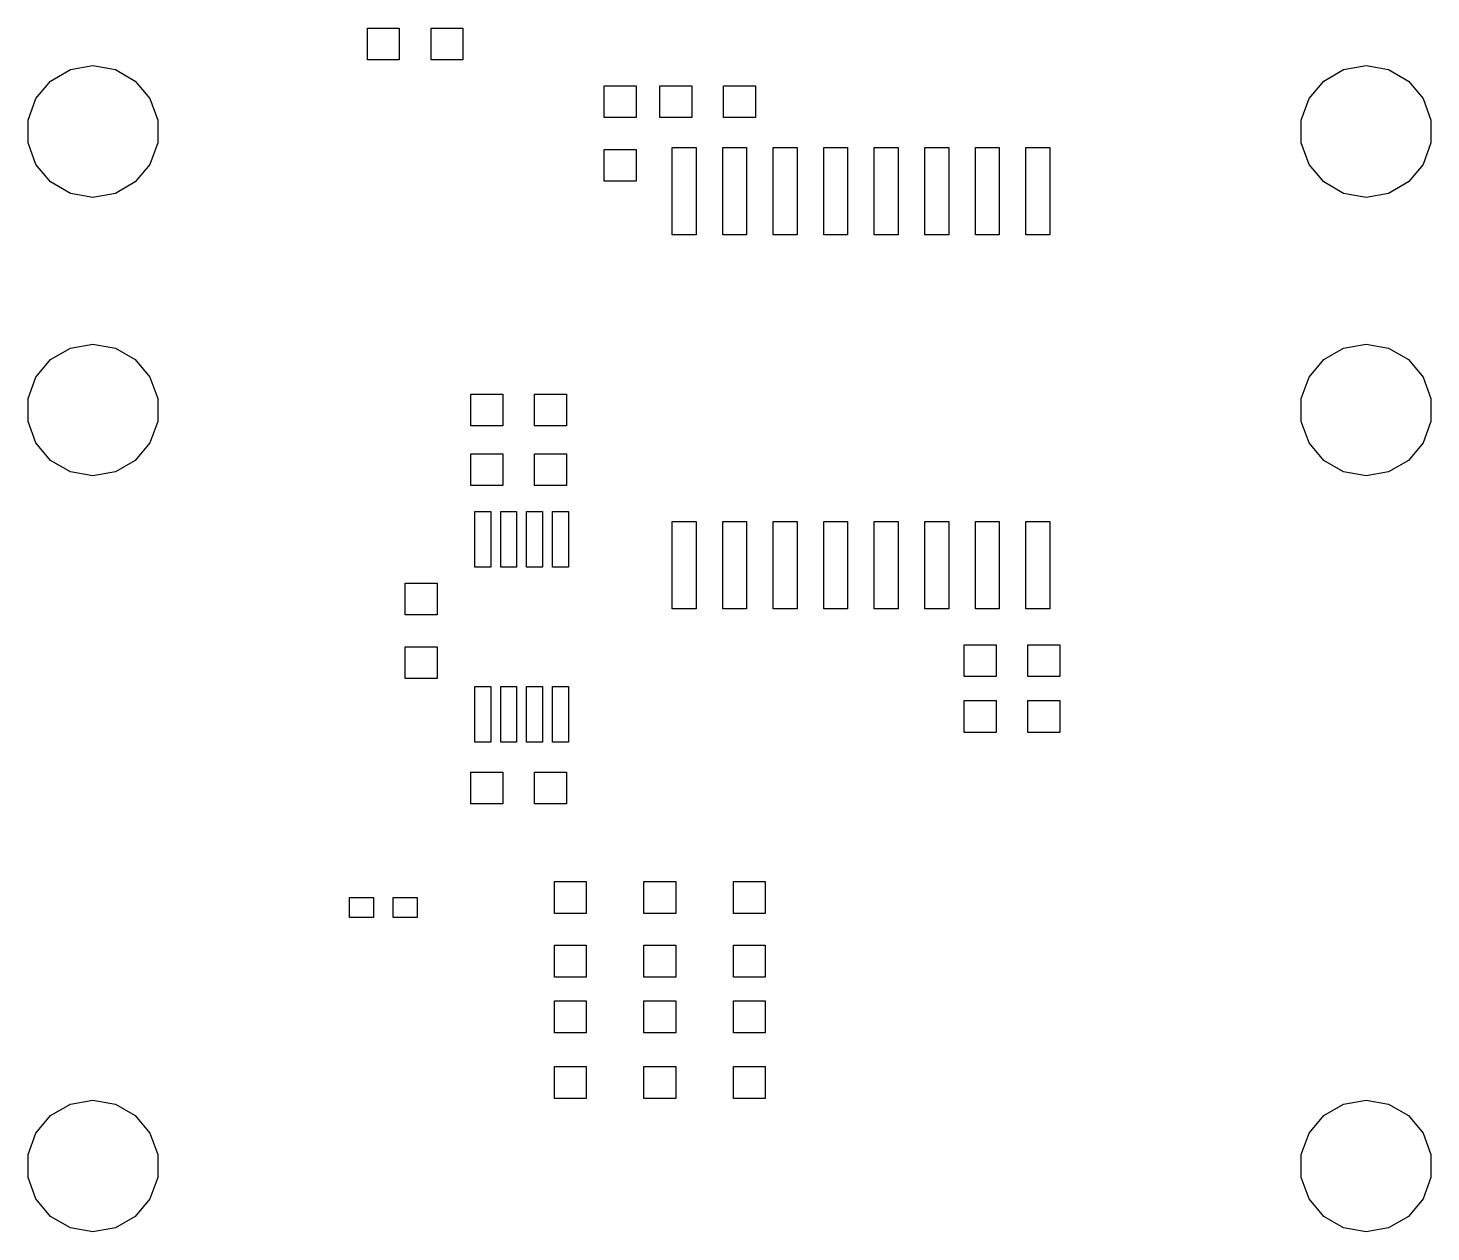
# Model space of a CAD drawing. Extents: x 152.4 to 187.6, y -123.7 to -93.4.
import ezdxf

# ---------------------------------------------------------------- set-up
doc = ezdxf.new("R2010")
doc.units = 0
doc.header["$MEASUREMENT"] = 0
doc.layers.add('BLACK', color=7, linetype='CONTINUOUS')

msp = doc.modelspace()

# ---------------------------------------------------------------- linework, layer by layer
at = {"layer": 'Black'}
for p, q in [((160.9, -94.2), (160.9, -93.4)), ((160.9, -93.4), (161.7, -93.4)), ((161.7, -93.4), (161.7, -94.2)), ((162.5, -94.2), (162.5, -93.4)), ((162.5, -93.4), (163.3, -93.4)), ((163.3, -93.4), (163.3, -94.2)), ((152.935, -94.7312), (153.434, -94.4436)), ((153.434, -94.4436), (154, -94.3437)), ((154, -94.3437), (154.566, -94.4436)), ((154.566, -94.4436), (155.065, -94.7312)), ((161.7, -94.2), (160.9, -94.2)), ((163.3, -94.2), (162.5, -94.2)), ((184.935, -94.7312), (185.434, -94.4436)), ((185.434, -94.4436), (186, -94.3437)), ((186, -94.3437), (186.566, -94.4436)), ((186.566, -94.4436), (187.065, -94.7312)), ((152.566, -95.1718), (152.935, -94.7312)), ((155.065, -94.7312), (155.434, -95.1718)), ((166.85, -95.65), (166.85, -94.85)), ((166.85, -94.85), (167.65, -94.85)), ((167.65, -94.85), (167.65, -95.65)), ((168.25, -95.65), (168.25, -94.85)), ((168.25, -94.85), (169.05, -94.85)), ((169.05, -94.85), (169.05, -95.65)), ((169.85, -95.65), (169.85, -94.85)), ((169.85, -94.85), (170.65, -94.85)), ((170.65, -94.85), (170.65, -95.65)), ((184.566, -95.1718), (184.935, -94.7312)), ((187.065, -94.7312), (187.434, -95.1718)), ((152.369, -95.7124), (152.566, -95.1718)), ((155.434, -95.1718), (155.631, -95.7124)), ((184.369, -95.7124), (184.566, -95.1718)), ((187.434, -95.1718), (187.631, -95.7124)), ((152.369, -96.2876), (152.369, -95.7124)), ((155.631, -95.7124), (155.631, -96.2876)), ((167.65, -95.65), (166.85, -95.65)), ((169.05, -95.65), (168.25, -95.65)), ((170.65, -95.65), (169.85, -95.65)), ((184.369, -96.2876), (184.369, -95.7124)), ((187.631, -95.7124), (187.631, -96.2876)), ((152.566, -96.8282), (152.369, -96.2876)), ((155.631, -96.2876), (155.434, -96.8282)), ((166.85, -97.25), (166.85, -96.45)), ((166.85, -96.45), (167.65, -96.45)), ((167.65, -96.45), (167.65, -97.25)), ((168.56, -98.6), (168.56, -96.4)), ((168.56, -96.4), (169.16, -96.4)), ((169.16, -96.4), (169.16, -98.6)), ((169.83, -98.6), (169.83, -96.4)), ((169.83, -96.4), (170.43, -96.4)), ((170.43, -96.4), (170.43, -98.6)), ((171.1, -98.6), (171.1, -96.4)), ((171.1, -96.4), (171.7, -96.4)), ((171.7, -96.4), (171.7, -98.6)), ((172.37, -98.6), (172.37, -96.4)), ((172.37, -96.4), (172.97, -96.4)), ((172.97, -96.4), (172.97, -98.6)), ((173.64, -98.6), (173.64, -96.4)), ((173.64, -96.4), (174.24, -96.4)), ((174.24, -96.4), (174.24, -98.6)), ((174.91, -98.6), (174.91, -96.4)), ((174.91, -96.4), (175.51, -96.4)), ((175.51, -96.4), (175.51, -98.6)), ((176.18, -98.6), (176.18, -96.4)), ((176.18, -96.4), (176.78, -96.4)), ((176.78, -96.4), (176.78, -98.6)), ((177.45, -98.6), (177.45, -96.4)), ((177.45, -96.4), (178.05, -96.4)), ((178.05, -96.4), (178.05, -98.6)), ((184.566, -96.8282), (184.369, -96.2876)), ((187.631, -96.2876), (187.434, -96.8282)), ((152.935, -97.2688), (152.566, -96.8282)), ((155.434, -96.8282), (155.065, -97.2688)), ((184.935, -97.2688), (184.566, -96.8282)), ((187.434, -96.8282), (187.065, -97.2688)), ((153.434, -97.5564), (152.935, -97.2688)), ((155.065, -97.2688), (154.566, -97.5564)), ((167.65, -97.25), (166.85, -97.25)), ((185.434, -97.5564), (184.935, -97.2688)), ((187.065, -97.2688), (186.566, -97.5564)), ((154, -97.6563), (153.434, -97.5564)), ((154.566, -97.5564), (154, -97.6563)), ((186, -97.6563), (185.434, -97.5564)), ((186.566, -97.5564), (186, -97.6563)), ((169.16, -98.6), (168.56, -98.6)), ((170.43, -98.6), (169.83, -98.6)), ((171.7, -98.6), (171.1, -98.6)), ((172.97, -98.6), (172.37, -98.6)), ((174.24, -98.6), (173.64, -98.6)), ((175.51, -98.6), (174.91, -98.6)), ((176.78, -98.6), (176.18, -98.6)), ((178.05, -98.6), (177.45, -98.6)), ((152.935, -101.731), (153.434, -101.444)), ((153.434, -101.444), (154, -101.344)), ((154, -101.344), (154.566, -101.444)), ((154.566, -101.444), (155.065, -101.731)), ((184.935, -101.731), (185.434, -101.444)), ((185.434, -101.444), (186, -101.344)), ((186, -101.344), (186.566, -101.444)), ((186.566, -101.444), (187.065, -101.731)), ((152.566, -102.172), (152.935, -101.731)), ((155.065, -101.731), (155.434, -102.172)), ((184.566, -102.172), (184.935, -101.731)), ((187.065, -101.731), (187.434, -102.172)), ((152.369, -102.712), (152.566, -102.172)), ((155.434, -102.172), (155.631, -102.712)), ((184.369, -102.712), (184.566, -102.172)), ((187.434, -102.172), (187.631, -102.712)), ((163.5, -103.4), (163.5, -102.6)), ((163.5, -102.6), (164.3, -102.6)), ((164.3, -102.6), (164.3, -103.4)), ((165.1, -103.4), (165.1, -102.6)), ((165.1, -102.6), (165.9, -102.6)), ((165.9, -102.6), (165.9, -103.4)), ((152.369, -103.288), (152.369, -102.712)), ((155.631, -102.712), (155.631, -103.288)), ((184.369, -103.288), (184.369, -102.712)), ((187.631, -102.712), (187.631, -103.288)), ((152.566, -103.828), (152.369, -103.288)), ((155.631, -103.288), (155.434, -103.828)), ((184.566, -103.828), (184.369, -103.288)), ((187.631, -103.288), (187.434, -103.828)), ((164.3, -103.4), (163.5, -103.4)), ((165.9, -103.4), (165.1, -103.4)), ((152.935, -104.269), (152.566, -103.828)), ((155.434, -103.828), (155.065, -104.269)), ((184.935, -104.269), (184.566, -103.828)), ((187.434, -103.828), (187.065, -104.269)), ((153.434, -104.556), (152.935, -104.269)), ((155.065, -104.269), (154.566, -104.556)), ((163.5, -104.9), (163.5, -104.1)), ((163.5, -104.1), (164.3, -104.1)), ((164.3, -104.1), (164.3, -104.9)), ((165.1, -104.9), (165.1, -104.1)), ((165.1, -104.1), (165.9, -104.1)), ((165.9, -104.1), (165.9, -104.9)), ((185.434, -104.556), (184.935, -104.269)), ((187.065, -104.269), (186.566, -104.556)), ((154, -104.656), (153.434, -104.556)), ((154.566, -104.556), (154, -104.656)), ((186, -104.656), (185.434, -104.556)), ((186.566, -104.556), (186, -104.656)), ((164.3, -104.9), (163.5, -104.9)), ((165.9, -104.9), (165.1, -104.9)), ((163.6, -106.95), (163.6, -105.55)), ((163.6, -105.55), (164, -105.55)), ((164, -105.55), (164, -106.95)), ((164.25, -106.95), (164.25, -105.55)), ((164.25, -105.55), (164.65, -105.55)), ((164.65, -105.55), (164.65, -106.95)), ((164.9, -106.95), (164.9, -105.55)), ((164.9, -105.55), (165.3, -105.55)), ((165.3, -105.55), (165.3, -106.95)), ((165.55, -106.95), (165.55, -105.55)), ((165.55, -105.55), (165.95, -105.55)), ((165.95, -105.55), (165.95, -106.95)), ((168.56, -108), (168.56, -105.8)), ((168.56, -105.8), (169.16, -105.8)), ((169.16, -105.8), (169.16, -108)), ((169.83, -108), (169.83, -105.8)), ((169.83, -105.8), (170.43, -105.8)), ((170.43, -105.8), (170.43, -108)), ((171.1, -108), (171.1, -105.8)), ((171.1, -105.8), (171.7, -105.8)), ((171.7, -105.8), (171.7, -108)), ((172.37, -108), (172.37, -105.8)), ((172.37, -105.8), (172.97, -105.8)), ((172.97, -105.8), (172.97, -108)), ((173.64, -108), (173.64, -105.8)), ((173.64, -105.8), (174.24, -105.8)), ((174.24, -105.8), (174.24, -108)), ((174.91, -108), (174.91, -105.8)), ((174.91, -105.8), (175.51, -105.8)), ((175.51, -105.8), (175.51, -108)), ((176.18, -108), (176.18, -105.8)), ((176.18, -105.8), (176.78, -105.8)), ((176.78, -105.8), (176.78, -108)), ((177.45, -108), (177.45, -105.8)), ((177.45, -105.8), (178.05, -105.8)), ((178.05, -105.8), (178.05, -108)), ((164, -106.95), (163.6, -106.95)), ((164.65, -106.95), (164.25, -106.95)), ((165.3, -106.95), (164.9, -106.95)), ((165.95, -106.95), (165.55, -106.95)), ((161.85, -108.15), (161.85, -107.35)), ((161.85, -107.35), (162.65, -107.35)), ((162.65, -107.35), (162.65, -108.15)), ((162.65, -108.15), (161.85, -108.15)), ((169.16, -108), (168.56, -108)), ((170.43, -108), (169.83, -108)), ((171.7, -108), (171.1, -108)), ((172.97, -108), (172.37, -108)), ((174.24, -108), (173.64, -108)), ((175.51, -108), (174.91, -108)), ((176.78, -108), (176.18, -108)), ((178.05, -108), (177.45, -108)), ((161.85, -109.75), (161.85, -108.95)), ((161.85, -108.95), (162.65, -108.95)), ((162.65, -108.95), (162.65, -109.75)), ((175.9, -109.7), (175.9, -108.9)), ((175.9, -108.9), (176.7, -108.9)), ((176.7, -108.9), (176.7, -109.7)), ((177.5, -109.7), (177.5, -108.9)), ((177.5, -108.9), (178.3, -108.9)), ((178.3, -108.9), (178.3, -109.7)), ((162.65, -109.75), (161.85, -109.75)), ((163.6, -111.35), (163.6, -109.95)), ((163.6, -109.95), (164, -109.95)), ((164, -109.95), (164, -111.35)), ((164.25, -111.35), (164.25, -109.95)), ((164.25, -109.95), (164.65, -109.95)), ((164.65, -109.95), (164.65, -111.35)), ((164.9, -111.35), (164.9, -109.95)), ((164.9, -109.95), (165.3, -109.95)), ((165.3, -109.95), (165.3, -111.35)), ((165.55, -111.35), (165.55, -109.95)), ((165.55, -109.95), (165.95, -109.95)), ((165.95, -109.95), (165.95, -111.35)), ((176.7, -109.7), (175.9, -109.7)), ((178.3, -109.7), (177.5, -109.7)), ((175.9, -111.1), (175.9, -110.3)), ((175.9, -110.3), (176.7, -110.3)), ((176.7, -110.3), (176.7, -111.1)), ((177.5, -111.1), (177.5, -110.3)), ((177.5, -110.3), (178.3, -110.3)), ((178.3, -110.3), (178.3, -111.1)), ((164, -111.35), (163.6, -111.35)), ((164.65, -111.35), (164.25, -111.35)), ((165.3, -111.35), (164.9, -111.35)), ((165.95, -111.35), (165.55, -111.35)), ((176.7, -111.1), (175.9, -111.1)), ((178.3, -111.1), (177.5, -111.1)), ((163.5, -112.9), (163.5, -112.1)), ((163.5, -112.1), (164.3, -112.1)), ((164.3, -112.1), (164.3, -112.9)), ((165.1, -112.9), (165.1, -112.1)), ((165.1, -112.1), (165.9, -112.1)), ((165.9, -112.1), (165.9, -112.9)), ((164.3, -112.9), (163.5, -112.9)), ((165.9, -112.9), (165.1, -112.9)), ((165.6, -115.65), (165.6, -114.85)), ((165.6, -114.85), (166.4, -114.85)), ((166.4, -114.85), (166.4, -115.65)), ((167.85, -115.65), (167.85, -114.85)), ((167.85, -114.85), (168.65, -114.85)), ((168.65, -114.85), (168.65, -115.65)), ((170.1, -115.65), (170.1, -114.85)), ((170.1, -114.85), (170.9, -114.85)), ((170.9, -114.85), (170.9, -115.65)), ((160.45, -115.75), (160.45, -115.25)), ((160.45, -115.25), (161.05, -115.25)), ((161.05, -115.25), (161.05, -115.75)), ((161.55, -115.75), (161.55, -115.25)), ((161.55, -115.25), (162.15, -115.25)), ((162.15, -115.25), (162.15, -115.75)), ((166.4, -115.65), (165.6, -115.65)), ((168.65, -115.65), (167.85, -115.65)), ((170.9, -115.65), (170.1, -115.65)), ((161.05, -115.75), (160.45, -115.75)), ((162.15, -115.75), (161.55, -115.75)), ((165.6, -117.25), (165.6, -116.45)), ((165.6, -116.45), (166.4, -116.45)), ((166.4, -116.45), (166.4, -117.25)), ((167.85, -117.25), (167.85, -116.45)), ((167.85, -116.45), (168.65, -116.45)), ((168.65, -116.45), (168.65, -117.25)), ((170.1, -117.25), (170.1, -116.45)), ((170.1, -116.45), (170.9, -116.45)), ((170.9, -116.45), (170.9, -117.25)), ((166.4, -117.25), (165.6, -117.25)), ((168.65, -117.25), (167.85, -117.25)), ((170.9, -117.25), (170.1, -117.25)), ((165.6, -118.65), (165.6, -117.85)), ((165.6, -117.85), (166.4, -117.85)), ((166.4, -117.85), (166.4, -118.65)), ((167.85, -118.65), (167.85, -117.85)), ((167.85, -117.85), (168.65, -117.85)), ((168.65, -117.85), (168.65, -118.65)), ((170.1, -118.65), (170.1, -117.85)), ((170.1, -117.85), (170.9, -117.85)), ((170.9, -117.85), (170.9, -118.65)), ((166.4, -118.65), (165.6, -118.65)), ((168.65, -118.65), (167.85, -118.65)), ((170.9, -118.65), (170.1, -118.65)), ((165.6, -120.3), (165.6, -119.5)), ((165.6, -119.5), (166.4, -119.5)), ((166.4, -119.5), (166.4, -120.3)), ((167.85, -120.3), (167.85, -119.5)), ((167.85, -119.5), (168.65, -119.5)), ((168.65, -119.5), (168.65, -120.3)), ((170.1, -120.3), (170.1, -119.5)), ((170.1, -119.5), (170.9, -119.5)), ((170.9, -119.5), (170.9, -120.3)), ((152.935, -120.731), (153.434, -120.444)), ((153.434, -120.444), (154, -120.344)), ((154, -120.344), (154.566, -120.444)), ((154.566, -120.444), (155.065, -120.731)), ((166.4, -120.3), (165.6, -120.3)), ((168.65, -120.3), (167.85, -120.3)), ((170.9, -120.3), (170.1, -120.3)), ((184.935, -120.731), (185.434, -120.444)), ((185.434, -120.444), (186, -120.344)), ((186, -120.344), (186.566, -120.444)), ((186.566, -120.444), (187.065, -120.731)), ((152.566, -121.172), (152.935, -120.731)), ((155.065, -120.731), (155.434, -121.172)), ((184.566, -121.172), (184.935, -120.731)), ((187.065, -120.731), (187.434, -121.172)), ((152.369, -121.712), (152.566, -121.172)), ((155.434, -121.172), (155.631, -121.712)), ((184.369, -121.712), (184.566, -121.172)), ((187.434, -121.172), (187.631, -121.712)), ((152.369, -122.288), (152.369, -121.712)), ((155.631, -121.712), (155.631, -122.288)), ((184.369, -122.288), (184.369, -121.712)), ((187.631, -121.712), (187.631, -122.288)), ((152.566, -122.828), (152.369, -122.288)), ((155.631, -122.288), (155.434, -122.828)), ((184.566, -122.828), (184.369, -122.288)), ((187.631, -122.288), (187.434, -122.828)), ((152.935, -123.269), (152.566, -122.828)), ((155.434, -122.828), (155.065, -123.269)), ((184.935, -123.269), (184.566, -122.828)), ((187.434, -122.828), (187.065, -123.269)), ((153.434, -123.556), (152.935, -123.269)), ((155.065, -123.269), (154.566, -123.556)), ((185.434, -123.556), (184.935, -123.269)), ((187.065, -123.269), (186.566, -123.556)), ((154, -123.656), (153.434, -123.556)), ((154.566, -123.556), (154, -123.656)), ((186, -123.656), (185.434, -123.556)), ((186.566, -123.556), (186, -123.656))]:
    msp.add_line(p, q, dxfattribs=at)

doc.saveas('drawing.dxf')
